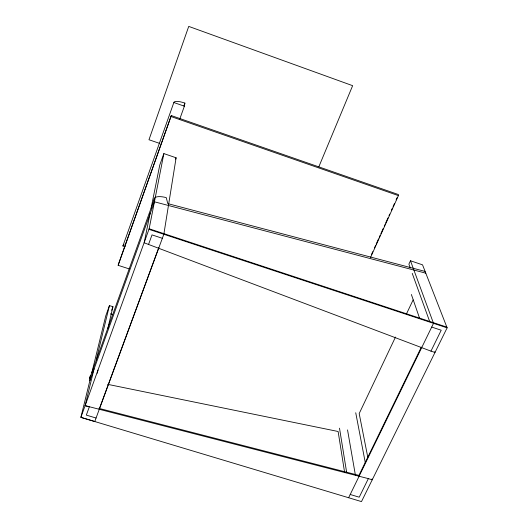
<?xml version="1.0" encoding="UTF-8"?>
<svg xmlns="http://www.w3.org/2000/svg" width="528" height="528" viewBox="0 0 528 528"><rect width="100%" height="100%" fill="white"/><g stroke="black" fill="none" stroke-linecap="round" stroke-linejoin="round"><path stroke-width="0.79" d="M370.418 257.75L398.422 195.611L398.482 194.581L171.296 115.566L118.51 263.941L118.166 265.333L129.142 268.884M183.883 105.956L184.879 103.092A11.161 3.122 20.2 0 0 173.851 102.518L122.912 245.989L125.235 246.748M151.087 208.329L159.766 165.04L163.865 153.595L176.108 157.78L163.838 234.274L94.776 421.516L80.876 417.358L90.684 377.368M179.659 119.348L184.384 106.201L184.879 103.092M163.865 153.595L149.041 229.383L447.124 327.835L361.489 501.6L80.876 417.358L149.16 228.776L446.846 327.122M118.166 265.333L171.296 115.566M150.124 213.14L144.177 242.801L430.947 351.133L434.993 352.453L434.735 351.714M97.251 373.243L98.01 370.036M107.837 328.35L112.946 306.709L109.441 305.6L105.785 315.81L91.859 372.577M96.056 418.031L86.328 415.1L89.311 406.91L85.127 405.643L94.07 368.828M96.215 360.023L109.441 305.6M111.659 310.286L112.946 306.709M154.024 199.98L154.433 201.802L89.872 380.688L89.707 378.378L154.024 199.98A14.546 5.333 20 0 1 166.267 197.624L167.785 203.61L425.113 271.425M175.613 159.152L176.108 157.78M148.606 244.253L152.018 234.887L162.36 238.3M99.515 408.342L158.809 247.573M318.826 166.828L352.638 85.675L188.734 26.4L148.975 139.742L159.852 143.471M371.422 254.648L372.775 251.645M374.464 247.889L375.481 245.639M376.16 244.141L378.523 238.88M379.203 237.382L380.219 235.125M380.893 233.627L383.262 228.373M384.278 226.116L384.952 224.618M385.631 223.113L387.994 217.859M389.011 215.609L389.684 214.104M391.38 210.349L392.39 208.098M393.07 206.593L394.423 203.59M396.112 199.841L397.129 197.584M447.124 327.835L422.545 264.845L410.474 260.759L408.896 264.139L410.289 267.98M395.492 337.055L359.192 413.563L367.778 457.189M406.415 314.028L413.114 299.917M358.954 475.365L421.351 347.101M348.632 497.739L433.514 323.341L410.474 260.759M372.062 478.949L372.227 479.807L368.346 478.625L359.231 497.198L350.222 494.485M430.947 351.133L441.217 330.218L431.693 327.076M107.6 384.318L338.125 431.495L344.659 472.699M85.127 405.643L368.346 478.625M98.861 408.342L359.423 475.51M154.433 201.802L425.799 273.174M110.372 313.863L112.596 314.563M171.098 116.576L398.422 195.611M173.851 102.518L184.384 106.201M412.236 273.352L429.746 321.704M411.378 294.492L419.687 318.542M355.733 412.751L365.27 462.561M347.543 429.911L355.43 475.306M339.504 428.182L346.691 472.652M89.707 378.378A13.589 7.253 18.8 0 1 90.499 375.652M122.912 245.989A10.586 4.382 19.3 0 1 124.08 244.603"/></g></svg>
